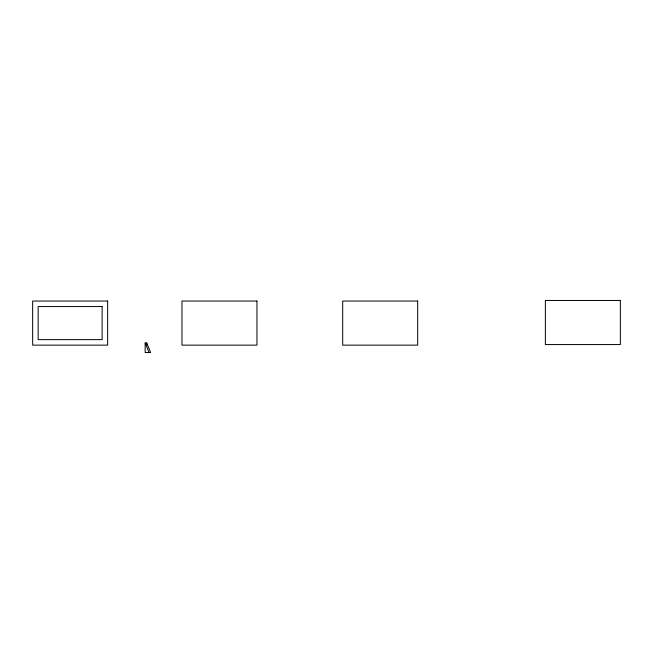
<?xml version="1.0" encoding="UTF-8"?>
<svg xmlns="http://www.w3.org/2000/svg" width="653" height="653" viewBox="0 0 653 653"><rect width="100%" height="100%" fill="white"/><g stroke="black" fill="none" stroke-linecap="round" stroke-linejoin="round"><path stroke-width="0.98" d="M145.162 342.988L146.721 342.988L150.623 352.53L145.162 352.53L145.162 342.988L149.064 352.53M146.721 342.988L146.721 344.898M620.35 300.47L545.369 300.47L545.369 344.572L620.35 344.572L620.35 300.47M107.631 301.041L32.65 301.041L32.65 345.143L107.631 345.143L107.631 301.041M256.956 301.041L181.975 301.041L181.975 345.143L256.956 345.143L256.956 301.041M417.675 301.041L342.694 301.041L342.694 345.143L417.675 345.143L417.675 301.041M102.121 306.551L38.16 306.551L38.16 339.633L102.121 339.633L102.121 306.551"/></g></svg>
